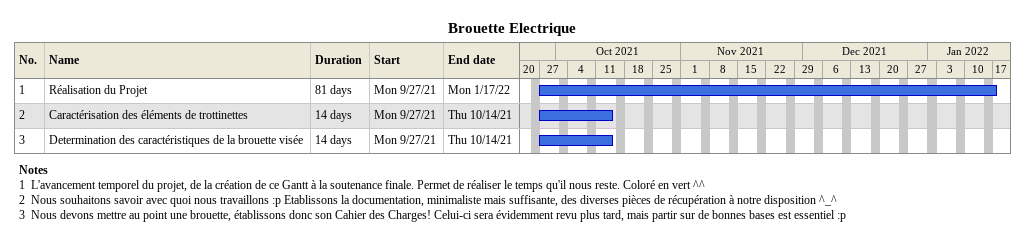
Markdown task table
Brouette Electrique

| ID | Task | Duration | Start | Finish |
|---|---|---|---|---|
| 1 | Réalisation du Projet | 81d | 2021-09-27 | 2022-01-17 |
| 2 | Caractérisation des éléments de trottinettes | 14d | 2021-09-27 | 2021-10-14 |
| 3 | Determination des caractéristiques de la brouette visée | 14d | 2021-09-27 | 2021-10-14 |

Notes
- 1: L'avancement temporel du projet, de la création de ce Gantt à la soutenance finale. Permet de réaliser le temps qu'il nous reste. Coloré en vert ^^
- 2: Nous souhaitons savoir avec quoi nous travaillons :p Etablissons la documentation, minimaliste mais suffisante, des diverses pièces de récupération à notre disposition ^_^
- 3: Nous devons mettre au point une brouette, établissons donc son Cahier des Charges! Celui-ci sera évidemment revu plus tard, mais partir sur de bonnes bases est essentiel :p
